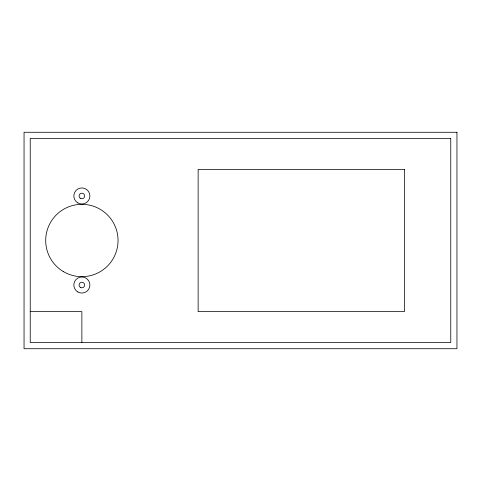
<?xml version="1.0" encoding="UTF-8"?>
<svg xmlns="http://www.w3.org/2000/svg" width="481" height="481" viewBox="0 0 481 481"><rect width="100%" height="100%" fill="white"/><g stroke="black" fill="none" stroke-linecap="round" stroke-linejoin="round"><path stroke-width="0.72" d="M30.237 311.622L81.872 311.622L81.872 342.538M456.95 132.275L24.05 132.275L24.05 348.725L456.95 348.725L456.95 132.275M450.763 138.462L30.237 138.462L30.237 342.538L450.763 342.538L450.763 138.462M404.383 169.378L198.136 169.378L198.136 311.622L404.383 311.622L404.383 169.378M63.258 271.518A36.177 36.177 0 0 0 118.043 241.113A36.177 36.177 0 0 0 64.316 208.868A36.177 36.177 0 0 0 63.258 271.518M80.483 287.44A2.784 2.784 0 0 0 84.656 285.029A2.784 2.784 0 0 0 80.483 282.618A2.784 2.784 0 0 0 80.483 287.44M77.838 291.979A8.039 8.039 0 0 0 89.911 285.047A8.039 8.039 0 0 0 77.868 278.054A8.039 8.039 0 0 0 77.838 291.979M80.177 198.178A2.784 2.784 0 0 0 84.632 196.344A2.784 2.784 0 0 0 80.814 193.398A2.784 2.784 0 0 0 80.177 198.178M77.856 202.934A8.039 8.039 0 0 0 89.911 195.971A8.039 8.039 0 0 0 77.856 189.009A8.039 8.039 0 0 0 77.856 202.934"/></g></svg>
